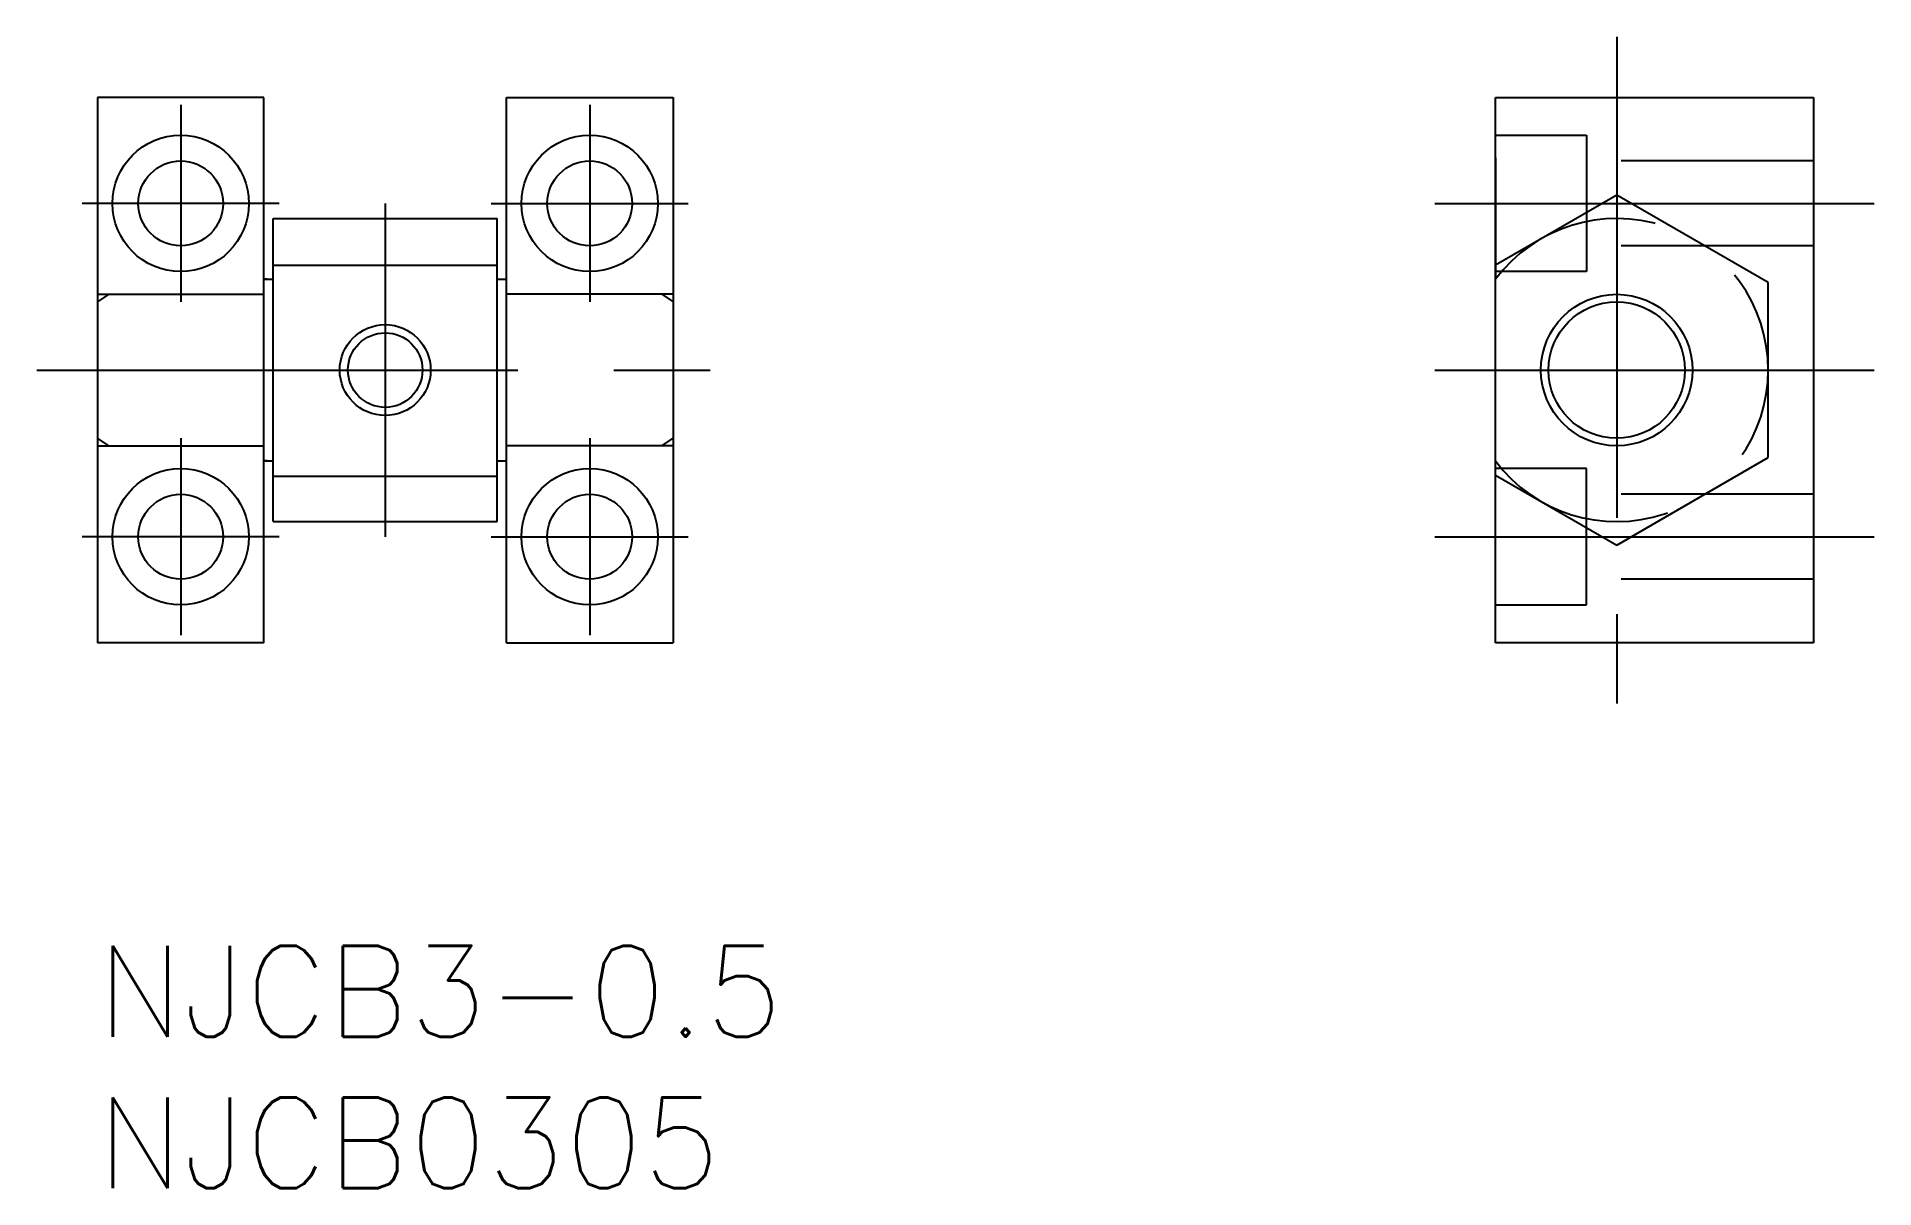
# Model space of a CAD drawing. Extents: x -2 to 58.6, y -8 to 30.
import ezdxf

# ---------------------------------------------------------------- set-up
doc = ezdxf.new("R2010")
doc.units = 0
doc.header["$LTSCALE"] = 0.5
doc.linetypes.add('CENTER', pattern=[50.8, 31.75, -6.35, 6.35, -6.35])
doc.linetypes.add('DASHED', pattern=[19.05, 12.7, -6.35])
for name, color, linetype in [('MSM_CENTER', 1, 'CENTER'), ('MSM_CONTINUOUS', 7, 'CONTINUOUS'), ('MSM_DASHED', 4, 'DASHED'), ('MSM_NARROW', 5, 'CONTINUOUS'), ('MSM_PART_NUMBER', 7, 'CONTINUOUS')]:
    doc.layers.add(name, color=color, linetype=linetype)
doc.styles.get("Standard").update_dxf_attribs({"font": 'txt.shx', "height": 3, "bigfont": 'bigfont.shx'})

# ---------------------------------------------------------------- blocks, each defined once
blk = doc.blocks.new('*U2')
at = {"layer": 'MSM_PART_NUMBER'}
blk.add_text('NJCB3-0.5', height=3, dxfattribs=at).set_placement((0, -3))
blk = doc.blocks.new('*U3')
at = {"layer": 'MSM_PART_NUMBER'}
blk.add_text('NJCB0305', height=3, dxfattribs=at).set_placement((0, -8))

msp = doc.modelspace()

# ---------------------------------------------------------------- linework, layer by layer
at = {"layer": 'MSM_CENTER'}
for p, q in [((50.144, 30), (50.144, 8)), ((2.75, 27.75), (2.75, 21.25)), ((16.25, 27.75), (16.25, 21.25)), ((6, 24.5), (-0.5, 24.5)), ((9.5, 24.5), (9.5, 13.5)), ((13, 24.5), (19.5, 24.5)), ((44.144, 24.5), (58.644, 24.5)), ((-2, 19), (21, 19)), ((44.144, 19), (58.644, 19)), ((2.75, 16.75), (2.75, 10.25)), ((16.25, 16.75), (16.25, 10.25)), ((6, 13.5), (-0.5, 13.5)), ((13, 13.5), (19.5, 13.5)), ((44.144, 13.5), (58.644, 13.5))]:
    msp.add_line(p, q, dxfattribs=at)
at = {"layer": 'MSM_CONTINUOUS'}
for p, q in [((0, 28), (0, 10)), ((5.5, 28), (0, 28)), ((5.5, 10.003), (5.5, 28)), ((13.5, 10.003), (13.5, 28)), ((13.5, 28), (19, 28)), ((19, 28), (19, 10)), ((46.144, 10), (46.144, 28)), ((46.144, 28), (56.644, 28)), ((56.644, 28), (56.644, 10)), ((5.8, 24), (13.2, 24)), ((5.8, 14), (5.8, 24)), ((13.2, 14), (13.2, 24)), ((5.8, 22.464), (13.2, 22.464)), ((5.6, 22), (5.5, 22)), ((5.5, 22), (5.8, 22)), ((13.2, 22), (13.5, 22)), ((5.6, 16), (5.5, 16)), ((5.5, 16), (5.8, 16)), ((13.2, 16), (13.5, 16)), ((5.8, 15.5), (13.2, 15.5)), ((5.8, 14), (13.2, 14)), ((5.5, 10), (0, 10)), ((13.5, 10), (19, 10)), ((56.644, 10), (46.144, 10))]:
    msp.add_line(p, q, dxfattribs=at)
for centre, radius in [((2.75, 24.5), 2.25), ((16.25, 24.5), 2.25), ((2.75, 24.5), 1.4), ((16.25, 24.5), 1.4), ((50.144, 19), 2.25), ((9.5, 19), 1.5), ((2.75, 13.5), 2.25), ((16.25, 13.5), 2.25), ((2.75, 13.5), 1.4), ((16.25, 13.5), 1.4)]:
    msp.add_circle(centre, radius, dxfattribs=at)
at = {"layer": 'MSM_DASHED'}
for p, q in [((46.144, 26.75), (49.144, 26.75)), ((49.144, 26.75), (49.144, 22.25)), ((46.144, 26), (46.144, 22)), ((56.644, 25.9), (49.144, 25.9)), ((50.144, 24.774), (46.144, 22.464)), ((55.144, 21.887), (50.144, 24.774)), ((56.644, 23.1), (49.144, 23.1)), ((49.144, 22.25), (46.144, 22.25)), ((55.144, 16.113), (55.144, 21.887)), ((0, 21.5), (5.5, 21.5)), ((0.375, 21.5), (0, 21.25)), ((19, 21.5), (13.5, 21.5)), ((18.625, 21.5), (19, 21.25)), ((0.375, 16.5), (0, 16.75)), ((0, 16.5), (5.5, 16.5)), ((19, 16.5), (13.5, 16.5)), ((18.625, 16.5), (19, 16.75)), ((50.144, 13.226), (55.144, 16.113)), ((49.144, 15.75), (46.144, 15.75)), ((46.144, 15.536), (50.144, 13.226)), ((49.144, 11.25), (49.144, 15.75)), ((56.644, 14.9), (49.144, 14.9)), ((56.644, 12.1), (49.144, 12.1)), ((46.144, 11.25), (49.144, 11.25))]:
    msp.add_line(p, q, dxfattribs=at)
msp.add_arc((50.144, 19), 5, 216.8699, 143.1301, dxfattribs=at)
at = {"layer": 'MSM_NARROW'}
for centre, radius in [((50.144, 19), 2.5), ((9.5, 19), 1.23)]:
    msp.add_circle(centre, radius, dxfattribs=at)

# ---------------------------------------------------------------- block references
at = {"layer": 'MSM_CONTINUOUS'}
for name in ['*U2', '*U3']:
    msp.add_blockref(name, (0, 0), dxfattribs=at)

doc.saveas('drawing.dxf')
